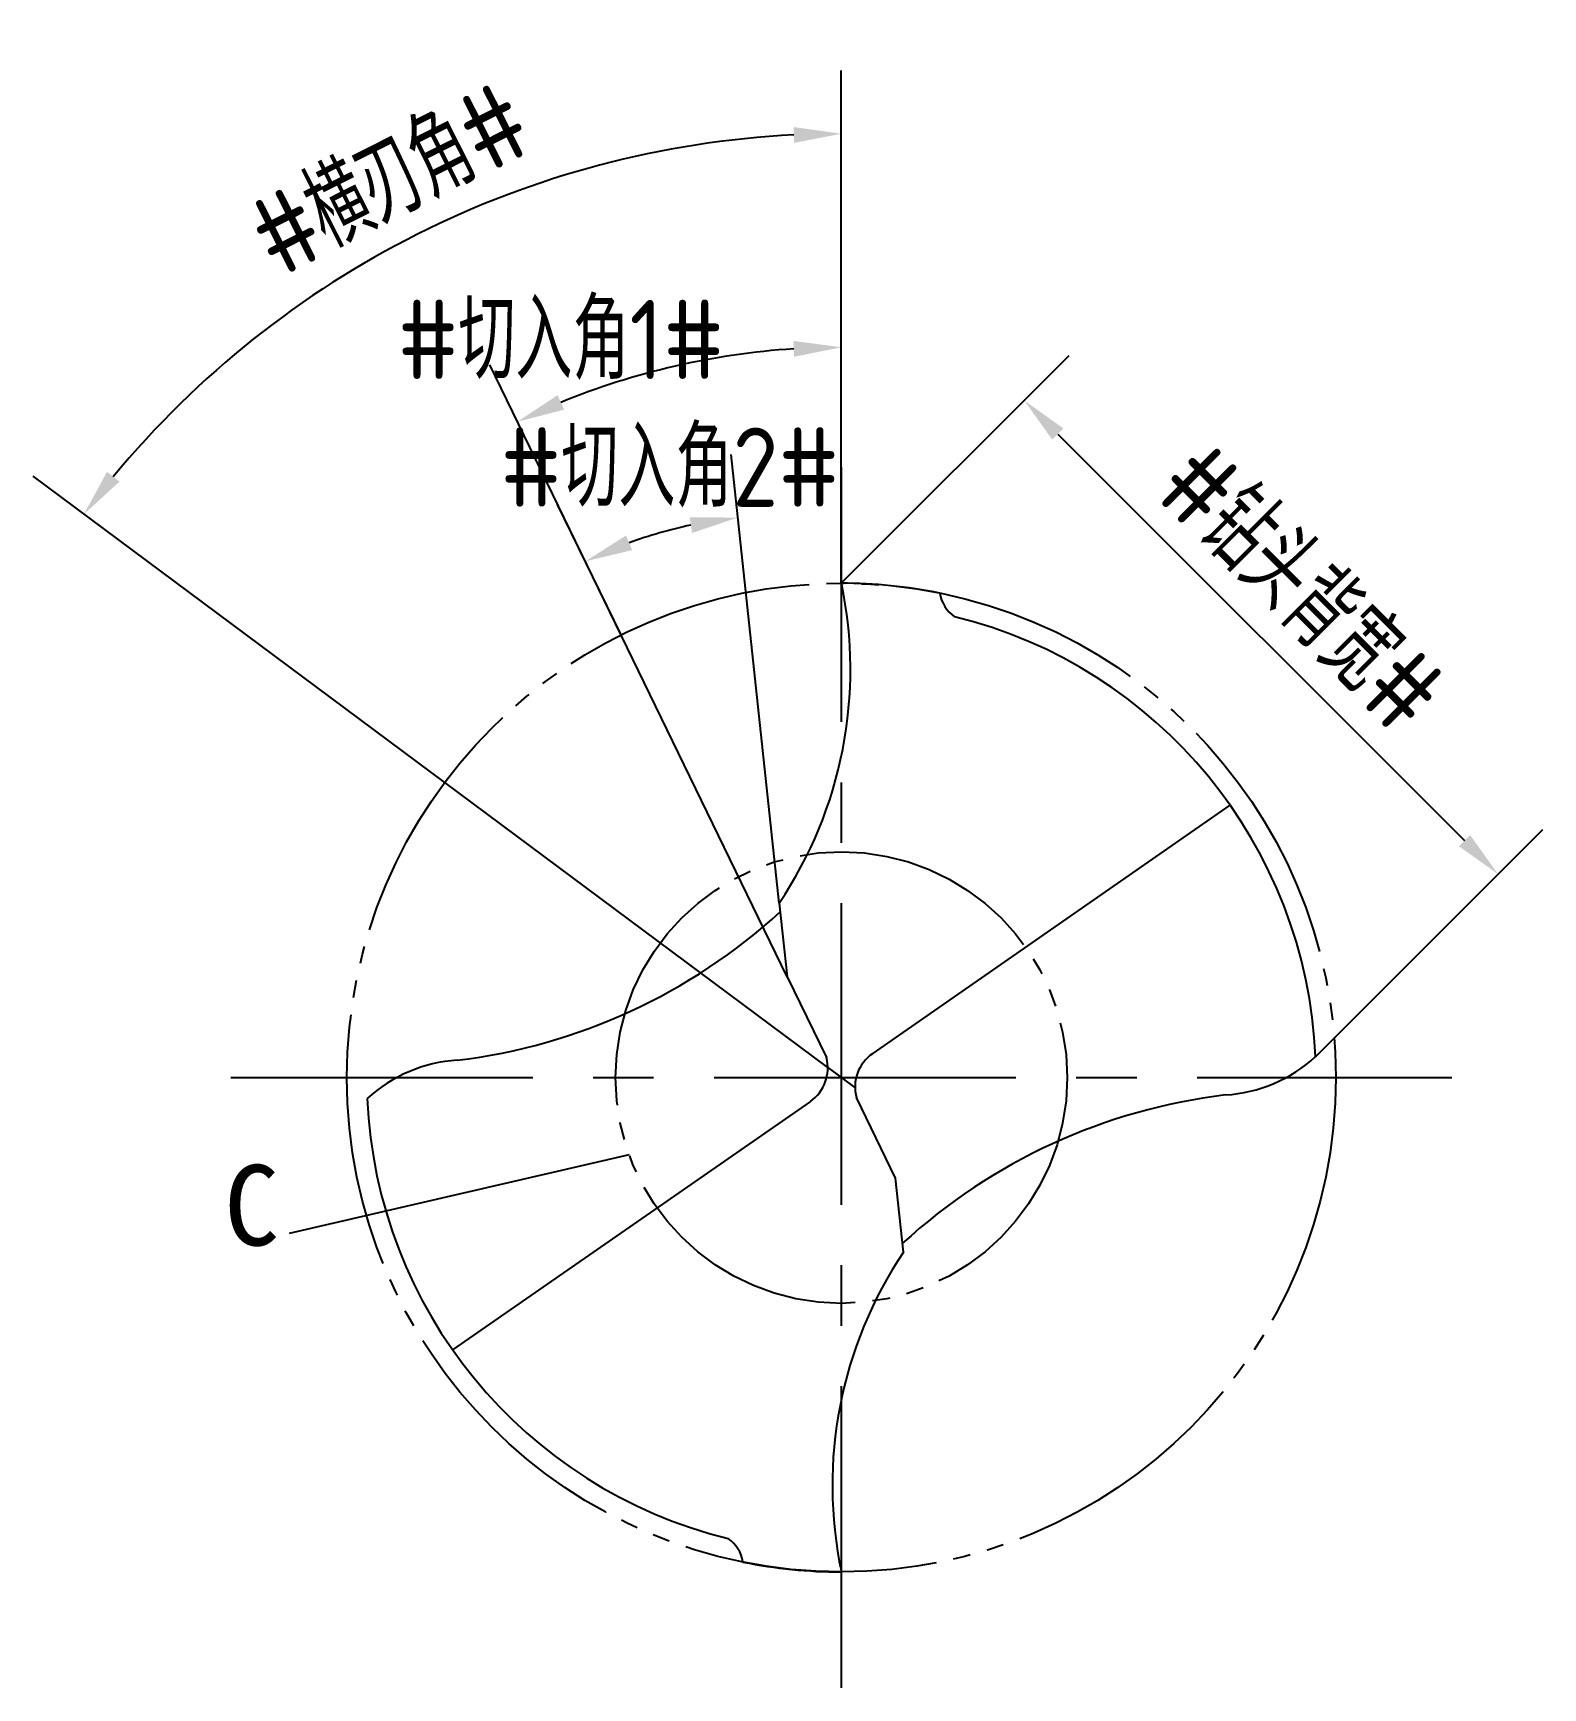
# Model space of a CAD drawing. Header units: millimetres. Extents: x 1545 to 1592.6, y 3719.5 to 3771.7.
import ezdxf

# ---------------------------------------------------------------- set-up
doc = ezdxf.new("R2010")
doc.units = ezdxf.units.MM
for name, pattern in [('ACAD_ISO04W100', [30, 24, -3, 0, -3]), ('CENTER', [50.8, 31.75, -6.35, 6.35, -6.35]), ('JIS_09_08', [10.75, 8, -0.55, 0.55, -0.55, 0.55, -0.55])]:
    doc.linetypes.add(name, pattern=pattern)
for name, color, linetype in [('中心线', 2, 'ACAD_ISO04W100'), ('标注', 7, 'Continuous'), ('注释', 3, 'Continuous'), ('虚线轮廓', 1, 'Continuous'), ('轮廓', 4, 'Continuous')]:
    doc.layers.add(name, color=color, linetype=linetype)
doc.styles.add('CFST0', font='gbenor.shx', dxfattribs={"bigfont": 'gbcbig.shx'})
doc.styles.get("Standard").update_dxf_attribs({"font": ''})
doc.styles.get('Standard').set_extended_font_data('Microsoft YaHei')
doc.dimstyles.new('TYToolDesignC1-1', dxfattribs={"dimtxt": 2.5, "dimasz": 1.5, "dimexe": 2, "dimexo": 0, "dimtad": 1, "dimtoh": 1, "dimdec": 3, "dimdsep": 46, "dimtxsty": 'CFST0', "dimcen": 2.502, "dimclrd": 3, "dimclre": 3, "dimclrt": 3, "dimazin": 2, "dimtfac": 1, "dimtdec": 3, "dimtmove": 0, "dimatfit": 3, "dimfxl": 1, "dimarcsym": 0})

# ---------------------------------------------------------------- blocks, each defined once
blk = doc.blocks.new('*U1')
for p, q in [((-0.744, 2.439), (-0.494, 0.109)), ((-0.494, 0.11), (0.744, -2.439))]:
    blk.add_line(p, q)
blk = doc.blocks.new('*U0')
at = {"layer": '轮廓'}
blk.add_blockref('*U1', (103.504, 162.341), dxfattribs=at)
at = {"layer": '轮廓', "rotation": 180}
blk.add_blockref('*U1', (105.939, 156.203), dxfattribs=at)
blk = doc.blocks.new('*D6')
at = {"layer": 'Defpoints', "color": 0, "transparency": 16777216}
for p in [(1566.976, 3761.528), (1570.488, 3754.347), (1568.778, 3741.927), (1570.488, 3738.407), (1570.488, 3738.407)]:
    blk.add_point(p, dxfattribs=at)
at = {"layer": '标注', "color": 3, "lineweight": -2, "transparency": 16777216}
for p, q in [((1570.488, 3754.347), (1570.488, 3763.793)), ((1568.778, 3741.927), (1559.395, 3761.241))]:
    blk.add_line(p, q, dxfattribs=at)
blk.add_arc((1570.488, 3738.407), 23.386, 93.6756, 112.2346, dxfattribs=at)
at = {"layer": '标注', "color": 3, "transparency": 16777216}
for points in [[(1568.981, 3761.995), (1568.997, 3761.495), (1570.488, 3761.793)], [(1561.741, 3759.826), (1561.537, 3760.283), (1560.269, 3759.443)]]:
    blk.add_solid(points, dxfattribs=at)
at = {"layer": '标注', "color": 3, "transparency": 16777216, "insert": (1561.639, 3762.026), "char_height": 2.5, "attachment_point": 5, "style": 'CFST0'}
blk.add_mtext('#切入角1#', dxfattribs=at)
blk = doc.blocks.new('*D5')
at = {"layer": 'Defpoints', "color": 0, "transparency": 16777216}
for p in [(1563.958, 3755.683), (1563.538, 3752.717), (1568.528, 3744.257), (1568.778, 3741.927), (1568.778, 3741.927)]:
    blk.add_point(p, dxfattribs=at)
at = {"layer": '标注', "color": 3, "lineweight": -2, "transparency": 16777216}
for p, q in [((1568.528, 3744.257), (1567.01, 3758.409)), ((1563.538, 3752.717), (1561.537, 3756.838))]:
    blk.add_line(p, q, dxfattribs=at)
blk.add_arc((1568.778, 3741.927), 14.576, 102.0231, 110.0039, dxfattribs=at)
at = {"layer": '标注', "color": 3, "transparency": 16777216}
for points in [[(1565.702, 3756.43), (1565.781, 3755.937), (1567.223, 3756.42)], [(1563.889, 3755.394), (1563.694, 3755.854), (1562.411, 3755.039)]]:
    blk.add_solid(points, dxfattribs=at)
at = {"layer": '标注', "color": 3, "transparency": 16777216, "insert": (1565.079, 3757.997), "char_height": 2.5, "attachment_point": 5, "style": 'CFST0'}
blk.add_mtext('#切入角2#', dxfattribs=at)
blk = doc.blocks.new('*D4')
at = {"layer": 'Defpoints', "color": 0, "transparency": 16777216}
for p in [(1561.392, 3767.109), (1570.488, 3754.347), (1570.058, 3739.067), (1570.488, 3738.747), (1570.488, 3738.747)]:
    blk.add_point(p, dxfattribs=at)
at = {"layer": '标注', "color": 3, "lineweight": -2, "transparency": 16777216}
for p, q in [((1570.488, 3754.347), (1570.488, 3770.532)), ((1570.058, 3739.067), (1544.989, 3757.723))]:
    blk.add_line(p, q, dxfattribs=at)
blk.add_arc((1570.488, 3738.747), 29.785, 92.8858, 140.4581, dxfattribs=at)
at = {"layer": '标注', "color": 3, "transparency": 16777216}
for points in [[(1568.982, 3768.744), (1568.995, 3768.244), (1570.488, 3768.532)], [(1547.716, 3757.555), (1547.323, 3757.864), (1546.594, 3756.529)]]:
    blk.add_solid(points, dxfattribs=at)
at = {"layer": '标注', "color": 3, "transparency": 16777216, "insert": (1556.235, 3767.094), "char_height": 2.5, "attachment_point": 5, "rotation": 26.6941, "style": 'CFST0'}
blk.add_mtext('#横刃角#', dxfattribs=at)
blk = doc.blocks.new('*D3')
at = {"layer": 'Defpoints', "color": 0, "transparency": 16777216}
for p in [(1570.488, 3754.347), (1591.208, 3745.168), (1585.448, 3739.407)]:
    blk.add_point(p, dxfattribs=at)
at = {"layer": '标注', "color": 3, "lineweight": -2, "transparency": 16777216}
for p, q in [((1570.488, 3754.347), (1577.673, 3761.532)), ((1577.319, 3759.057), (1590.148, 3746.228)), ((1585.448, 3739.407), (1592.623, 3746.582))]:
    blk.add_line(p, q, dxfattribs=at)
at = {"layer": '标注', "color": 3, "transparency": 16777216}
for points in [[(1577.496, 3759.234), (1577.142, 3758.88), (1576.258, 3760.118)], [(1590.325, 3746.405), (1589.971, 3746.052), (1591.208, 3745.168)]]:
    blk.add_solid(points, dxfattribs=at)
at = {"layer": '标注', "color": 3, "transparency": 16777216, "insert": (1584.982, 3754.182), "char_height": 2.5, "attachment_point": 5, "rotation": 315, "style": 'CFST0'}
blk.add_mtext('#钻头背宽#', dxfattribs=at)

msp = doc.modelspace()

# ---------------------------------------------------------------- linework, layer by layer
at = {"layer": '中心线', "linetype": 'CENTER', "ltscale": 0.3}
for p, q in [((1570.4902, 3719.4904), (1570.4902, 3758.0079)), ((1551.2315, 3738.7491), (1589.749, 3738.7491))]:
    msp.add_line(p, q, dxfattribs=at)
at = {"layer": '注释'}
msp.add_line((1563.7981, 3736.3065), (1553.0728, 3733.8279), dxfattribs=at)
at = {"layer": '虚线轮廓', "color": 7, "linetype": 'JIS_09_08'}
for radius in [15.6, 7.1239]:
    msp.add_circle((1570.4902, 3738.7491), radius, dxfattribs=at)
at = {"layer": '轮廓'}
for p, q in [((1571.4693, 3739.5021), (1582.7541, 3747.3443)), ((1570.0605, 3739.0682), (1570.9199, 3738.4301)), ((1569.5111, 3737.9962), (1558.2263, 3730.154))]:
    msp.add_line(p, q, dxfattribs=at)
for centre, radius, start, end in [((1557.5808, 3751.6205), 13.1947, 326.06922, 11.93487), ((1570.4902, 3738.7491), 15.6, 78.52166, 90), ((1574.6956, 3754.2103), 1.1146, 188.9384, 235.41088), ((1570.4902, 3738.7491), 14.976, 2.52799, 76.19846), ((1556.187, 3757.48), 18.3122, 276.85238, 312.49864), ((1568.7807, 3739.0473), 1.28, 304.79663, 15), ((1572.1998, 3738.451), 1.28, 124.79663, 195), ((1582.3001, 3742.8695), 4.68, 273.77839, 312.32981), ((1558.6803, 3734.6288), 4.68, 93.77839, 132.32981), ((1570.4902, 3738.7491), 14.976, 182.52799, 256.19846), ((1584.7934, 3720.0183), 18.3122, 96.85238, 132.49864), ((1583.3997, 3725.8778), 13.1947, 146.06922, 191.93487), ((1566.2848, 3723.288), 1.1146, 8.9384, 55.41088), ((1570.4902, 3738.7491), 15.6, 258.52166, 270)]:
    msp.add_arc(centre, radius, start, end, dxfattribs=at)

# ---------------------------------------------------------------- block references
msp.add_blockref('*U0', (1465.7683, 3579.4773), dxfattribs=at)

# ---------------------------------------------------------------- texts
at = {"layer": '注释', "insert": (1551.0219, 3735.9924), "char_height": 2.53935, "width": 21.860635, "attachment_point": 1}
msp.add_mtext('{\\f宋体|b0|i0|c134|p2;C}', dxfattribs=at)

# ---------------------------------------------------------------- dimensions: what is measured, and where the dimension line sits
at = {"layer": '标注'}
for base, line1, line2, text, picture, middle in [((1561.3923, 3767.109), ((1570.488, 3738.7473), (1570.488, 3754.3473)), ((1570.488, 3738.7473), (1570.058, 3739.0673)), '#横刃角#', '*D4', (1557.108, 3765.3573)), ((1566.9762, 3761.5281), ((1570.488, 3738.4073), (1570.488, 3754.3473)), ((1570.488, 3738.4073), (1568.778, 3741.9273)), '#切入角1#', '*D6', (1561.6388, 3760.0543)), ((1563.9581, 3755.6833), ((1568.778, 3741.9273), (1563.538, 3752.7173)), ((1568.778, 3741.9273), (1568.528, 3744.2573)), '#切入角2#', '*D5', (1565.0786, 3756.026))]:
    dim = msp.add_angular_dim_2l(base=base, line1=line1, line2=line2, text=text, dimstyle='TYToolDesignC1-1', dxfattribs=at)
    dim.commit()
    dim.dimension.update_dxf_attribs({"geometry": picture, "text_midpoint": middle, "dimtype": 162})
dim = msp.add_linear_dim(base=(1591.2085, 3745.1678), p1=(1570.488, 3754.3473), p2=(1585.448, 3739.4073), angle=315, text='#钻头背宽#', dimstyle='TYToolDesignC1-1', dxfattribs=at)
dim.commit()
dim.dimension.update_dxf_attribs({"geometry": '*D3', "text_midpoint": (1583.5883, 3752.788), "dimtype": 160})

doc.saveas('drawing.dxf')
